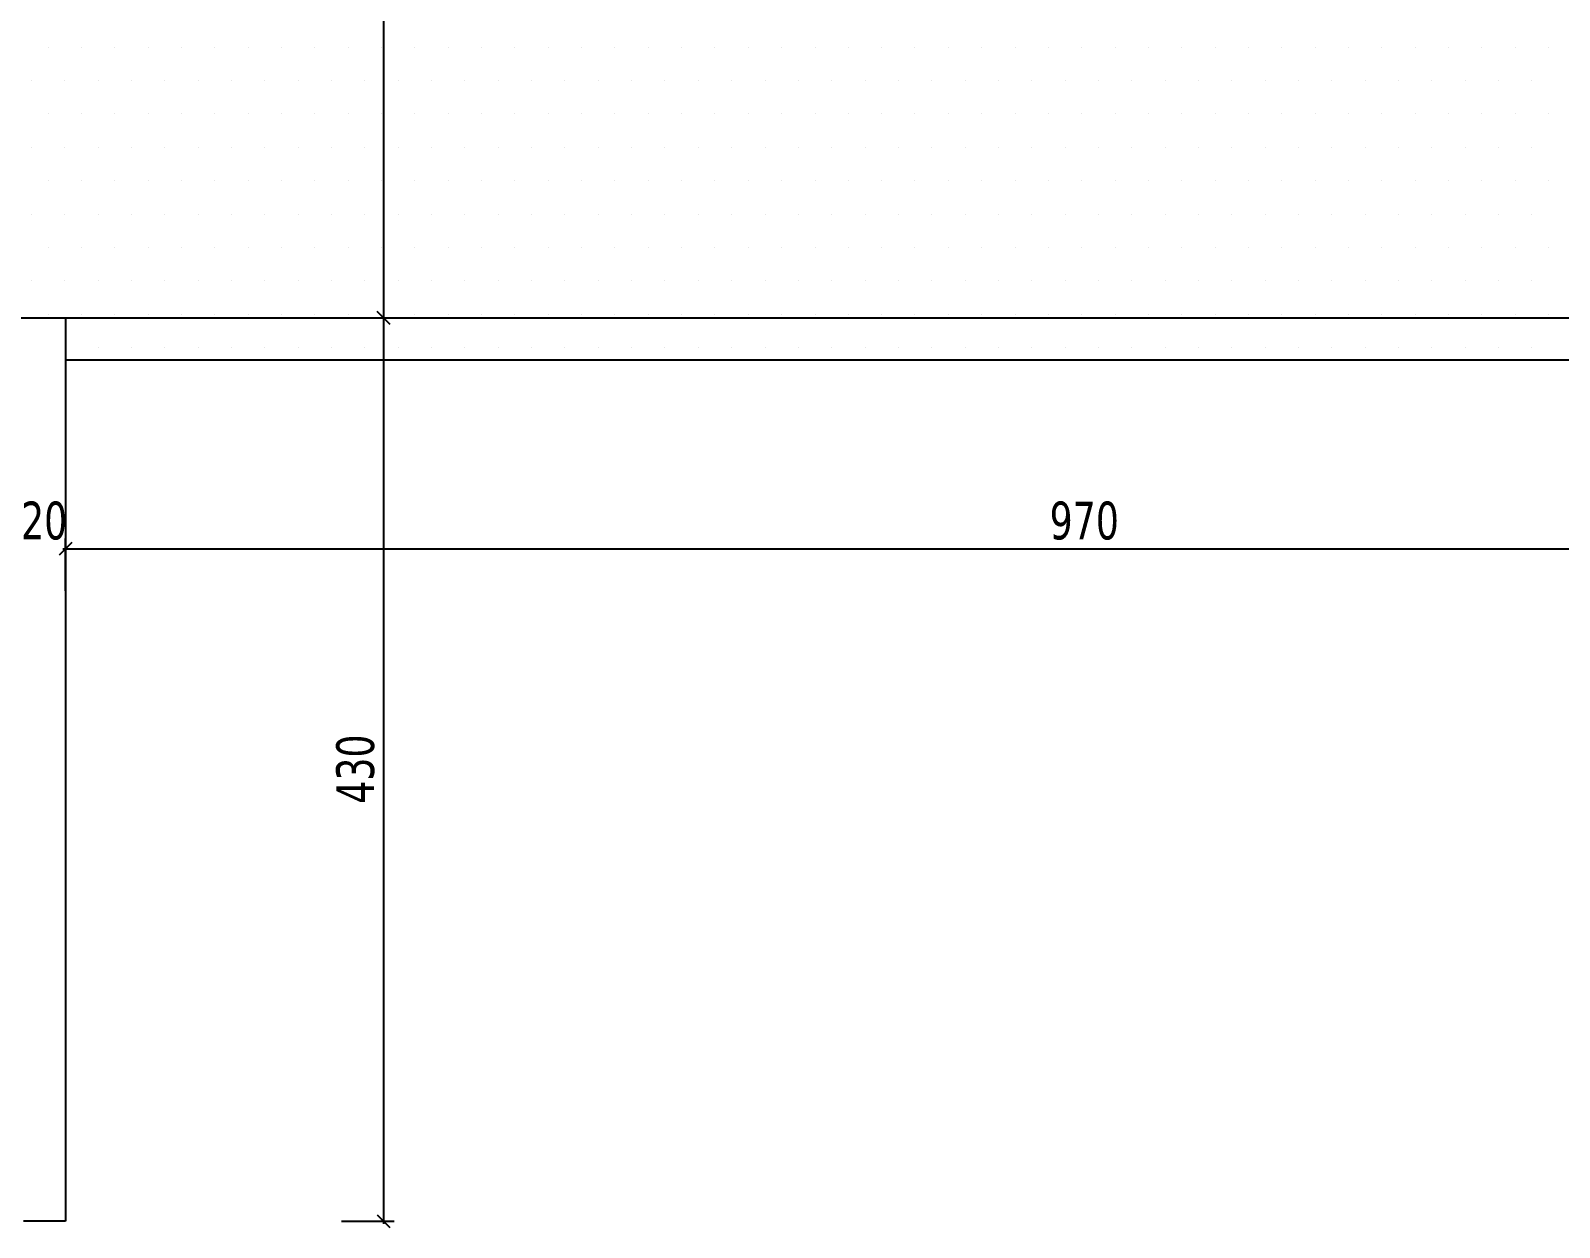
# Model space of a CAD drawing. Header units: millimetres. Extents: x 43168.9 to 43194.6, y -25545.1 to -25543.4.
# Drawn here: x 43178.8456 to 43178.9911, y -25544.5515 to -25544.4376 of the extents above; entities that cross this region are included whole.
import ezdxf

# ---------------------------------------------------------------- set-up
doc = ezdxf.new("R2010")
doc.units = ezdxf.units.MM
doc.header["$LTSCALE"] = 200
for name, color, linetype in [('gor-1_sgh', 232, 'Continuous'), ('gor-4_sgh', 17, 'Continuous'), ('olcuic_sgh', 183, 'Continuous'), ('tarama-zemin_sgh', 197, 'Continuous')]:
    doc.layers.add(name, color=color, linetype=linetype)
doc.styles.add('dim', font='VERDANA.TTF', dxfattribs={"width": 0.7})

msp = doc.modelspace()

# ---------------------------------------------------------------- linework, layer by layer
at = {"color": 0, "linetype": 'ByBlock', "lineweight": -2}
for p, q in [((43178.87857, -25544.46432), (43178.87977, -25544.46552)), ((43178.87977, -25544.46552), (43178.87857, -25544.46432)), ((43178.84948, -25544.48632), (43178.84828, -25544.48752)), ((43178.84948, -25544.48632), (43178.84828, -25544.48752)), ((43178.87857, -25544.55032), (43178.87977, -25544.55152))]:
    msp.add_line(p, q, dxfattribs=at)
at = {"layer": 'gor-1_sgh'}
for p, q in [((43178.81088, -25544.46492), (43178.84888, -25544.46492)), ((43178.84888, -25544.46492), (43178.84888, -25544.55092)), ((43178.84888, -25544.55092), (43178.84488, -25544.55092))]:
    msp.add_line(p, q, dxfattribs=at)
at = {"layer": 'gor-4_sgh'}
for p, q in [((43178.84888, -25544.46492), (43179.04288, -25544.46492)), ((43178.84888, -25544.46892), (43179.04288, -25544.46892))]:
    msp.add_line(p, q, dxfattribs=at)
at = {"layer": 'olcuic_sgh'}
for p, q in [((43178.87917, -25544.27966), (43178.87917, -25544.46517)), ((43178.87517, -25544.46492), (43178.88017, -25544.46492)), ((43178.87517, -25544.46492), (43178.88017, -25544.46492)), ((43178.87917, -25544.46467), (43178.87917, -25544.55117)), ((43178.84863, -25544.48692), (43179.04313, -25544.48692)), ((43178.84888, -25544.49092), (43178.84888, -25544.48592)), ((43178.84888, -25544.49092), (43178.84888, -25544.48592)), ((43178.84888, -25544.48692), (43178.85008, -25544.48692)), ((43178.87517, -25544.55092), (43178.88017, -25544.55092))]:
    msp.add_line(p, q, dxfattribs=at)
at = {"layer": 'tarama-zemin_sgh'}
for p, q in [((43178.84722, -25544.43915), (43178.84722, -25544.43915)), ((43178.8504, -25544.43915), (43178.8504, -25544.43915)), ((43178.85357, -25544.43915), (43178.85357, -25544.43915)), ((43178.85675, -25544.43915), (43178.85675, -25544.43915)), ((43178.85992, -25544.43915), (43178.85992, -25544.43915)), ((43178.8631, -25544.43915), (43178.8631, -25544.43915)), ((43178.86627, -25544.43915), (43178.86627, -25544.43915)), ((43178.86945, -25544.43915), (43178.86945, -25544.43915)), ((43178.87262, -25544.43915), (43178.87262, -25544.43915)), ((43178.8758, -25544.43915), (43178.8758, -25544.43915)), ((43178.87897, -25544.43915), (43178.87897, -25544.43915)), ((43178.88215, -25544.43915), (43178.88215, -25544.43915)), ((43178.88532, -25544.43915), (43178.88532, -25544.43915)), ((43178.8885, -25544.43915), (43178.8885, -25544.43915)), ((43178.89167, -25544.43915), (43178.89167, -25544.43915)), ((43178.89485, -25544.43915), (43178.89485, -25544.43915)), ((43178.89802, -25544.43915), (43178.89802, -25544.43915)), ((43178.9012, -25544.43915), (43178.9012, -25544.43915)), ((43178.90437, -25544.43915), (43178.90437, -25544.43915)), ((43178.90755, -25544.43915), (43178.90755, -25544.43915)), ((43178.91072, -25544.43915), (43178.91072, -25544.43915)), ((43178.9139, -25544.43915), (43178.9139, -25544.43915)), ((43178.91707, -25544.43915), (43178.91707, -25544.43915)), ((43178.92025, -25544.43915), (43178.92025, -25544.43915)), ((43178.92342, -25544.43915), (43178.92342, -25544.43915)), ((43178.9266, -25544.43915), (43178.9266, -25544.43915)), ((43178.92977, -25544.43915), (43178.92977, -25544.43915)), ((43178.93295, -25544.43915), (43178.93295, -25544.43915)), ((43178.93612, -25544.43915), (43178.93612, -25544.43915)), ((43178.9393, -25544.43915), (43178.9393, -25544.43915)), ((43178.94247, -25544.43915), (43178.94247, -25544.43915)), ((43178.94565, -25544.43915), (43178.94565, -25544.43915)), ((43178.94882, -25544.43915), (43178.94882, -25544.43915)), ((43178.952, -25544.43915), (43178.952, -25544.43915)), ((43178.95517, -25544.43915), (43178.95517, -25544.43915)), ((43178.95835, -25544.43915), (43178.95835, -25544.43915)), ((43178.96152, -25544.43915), (43178.96152, -25544.43915)), ((43178.9647, -25544.43915), (43178.9647, -25544.43915)), ((43178.96787, -25544.43915), (43178.96787, -25544.43915)), ((43178.97105, -25544.43915), (43178.97105, -25544.43915)), ((43178.97422, -25544.43915), (43178.97422, -25544.43915)), ((43178.9774, -25544.43915), (43178.9774, -25544.43915)), ((43178.98057, -25544.43915), (43178.98057, -25544.43915)), ((43178.98375, -25544.43915), (43178.98375, -25544.43915)), ((43178.98692, -25544.43915), (43178.98692, -25544.43915)), ((43178.9901, -25544.43915), (43178.9901, -25544.43915)), ((43178.84564, -25544.44233), (43178.84564, -25544.44233)), ((43178.84881, -25544.44233), (43178.84881, -25544.44233)), ((43178.85199, -25544.44233), (43178.85199, -25544.44233)), ((43178.85516, -25544.44233), (43178.85516, -25544.44233)), ((43178.85834, -25544.44233), (43178.85834, -25544.44233)), ((43178.86151, -25544.44233), (43178.86151, -25544.44233)), ((43178.86469, -25544.44233), (43178.86469, -25544.44233)), ((43178.86786, -25544.44233), (43178.86786, -25544.44233)), ((43178.87104, -25544.44233), (43178.87104, -25544.44233)), ((43178.87421, -25544.44233), (43178.87421, -25544.44233)), ((43178.87739, -25544.44233), (43178.87739, -25544.44233)), ((43178.88056, -25544.44233), (43178.88056, -25544.44233)), ((43178.88374, -25544.44233), (43178.88374, -25544.44233)), ((43178.88691, -25544.44233), (43178.88691, -25544.44233)), ((43178.89009, -25544.44233), (43178.89009, -25544.44233)), ((43178.89326, -25544.44233), (43178.89326, -25544.44233)), ((43178.89644, -25544.44233), (43178.89644, -25544.44233)), ((43178.89961, -25544.44233), (43178.89961, -25544.44233)), ((43178.90279, -25544.44233), (43178.90279, -25544.44233)), ((43178.90596, -25544.44233), (43178.90596, -25544.44233)), ((43178.90914, -25544.44233), (43178.90914, -25544.44233)), ((43178.91231, -25544.44233), (43178.91231, -25544.44233)), ((43178.91549, -25544.44233), (43178.91549, -25544.44233)), ((43178.91866, -25544.44233), (43178.91866, -25544.44233)), ((43178.92184, -25544.44233), (43178.92184, -25544.44233)), ((43178.92501, -25544.44233), (43178.92501, -25544.44233)), ((43178.92819, -25544.44233), (43178.92819, -25544.44233)), ((43178.93136, -25544.44233), (43178.93136, -25544.44233)), ((43178.93454, -25544.44233), (43178.93454, -25544.44233)), ((43178.93771, -25544.44233), (43178.93771, -25544.44233)), ((43178.94089, -25544.44233), (43178.94089, -25544.44233)), ((43178.94406, -25544.44233), (43178.94406, -25544.44233)), ((43178.94724, -25544.44233), (43178.94724, -25544.44233)), ((43178.95041, -25544.44233), (43178.95041, -25544.44233)), ((43178.95359, -25544.44233), (43178.95359, -25544.44233)), ((43178.95676, -25544.44233), (43178.95676, -25544.44233)), ((43178.95994, -25544.44233), (43178.95994, -25544.44233)), ((43178.96311, -25544.44233), (43178.96311, -25544.44233)), ((43178.96629, -25544.44233), (43178.96629, -25544.44233)), ((43178.96946, -25544.44233), (43178.96946, -25544.44233)), ((43178.97264, -25544.44233), (43178.97264, -25544.44233)), ((43178.97581, -25544.44233), (43178.97581, -25544.44233)), ((43178.97899, -25544.44233), (43178.97899, -25544.44233)), ((43178.98216, -25544.44233), (43178.98216, -25544.44233)), ((43178.98534, -25544.44233), (43178.98534, -25544.44233)), ((43178.98851, -25544.44233), (43178.98851, -25544.44233)), ((43178.84722, -25544.4455), (43178.84722, -25544.4455)), ((43178.8504, -25544.4455), (43178.8504, -25544.4455)), ((43178.85357, -25544.4455), (43178.85357, -25544.4455)), ((43178.85675, -25544.4455), (43178.85675, -25544.4455)), ((43178.85992, -25544.4455), (43178.85992, -25544.4455)), ((43178.8631, -25544.4455), (43178.8631, -25544.4455)), ((43178.86627, -25544.4455), (43178.86627, -25544.4455)), ((43178.86945, -25544.4455), (43178.86945, -25544.4455)), ((43178.87262, -25544.4455), (43178.87262, -25544.4455)), ((43178.8758, -25544.4455), (43178.8758, -25544.4455)), ((43178.87897, -25544.4455), (43178.87897, -25544.4455)), ((43178.88215, -25544.4455), (43178.88215, -25544.4455)), ((43178.88532, -25544.4455), (43178.88532, -25544.4455)), ((43178.8885, -25544.4455), (43178.8885, -25544.4455)), ((43178.89167, -25544.4455), (43178.89167, -25544.4455)), ((43178.89485, -25544.4455), (43178.89485, -25544.4455)), ((43178.89802, -25544.4455), (43178.89802, -25544.4455)), ((43178.9012, -25544.4455), (43178.9012, -25544.4455)), ((43178.90437, -25544.4455), (43178.90437, -25544.4455)), ((43178.90755, -25544.4455), (43178.90755, -25544.4455)), ((43178.91072, -25544.4455), (43178.91072, -25544.4455)), ((43178.9139, -25544.4455), (43178.9139, -25544.4455)), ((43178.91707, -25544.4455), (43178.91707, -25544.4455)), ((43178.92025, -25544.4455), (43178.92025, -25544.4455)), ((43178.92342, -25544.4455), (43178.92342, -25544.4455)), ((43178.9266, -25544.4455), (43178.9266, -25544.4455)), ((43178.92977, -25544.4455), (43178.92977, -25544.4455)), ((43178.93295, -25544.4455), (43178.93295, -25544.4455)), ((43178.93612, -25544.4455), (43178.93612, -25544.4455)), ((43178.9393, -25544.4455), (43178.9393, -25544.4455)), ((43178.94247, -25544.4455), (43178.94247, -25544.4455)), ((43178.94565, -25544.4455), (43178.94565, -25544.4455)), ((43178.94882, -25544.4455), (43178.94882, -25544.4455)), ((43178.952, -25544.4455), (43178.952, -25544.4455)), ((43178.95517, -25544.4455), (43178.95517, -25544.4455)), ((43178.95835, -25544.4455), (43178.95835, -25544.4455)), ((43178.96152, -25544.4455), (43178.96152, -25544.4455)), ((43178.9647, -25544.4455), (43178.9647, -25544.4455)), ((43178.96787, -25544.4455), (43178.96787, -25544.4455)), ((43178.97105, -25544.4455), (43178.97105, -25544.4455)), ((43178.97422, -25544.4455), (43178.97422, -25544.4455)), ((43178.9774, -25544.4455), (43178.9774, -25544.4455)), ((43178.98057, -25544.4455), (43178.98057, -25544.4455)), ((43178.98375, -25544.4455), (43178.98375, -25544.4455)), ((43178.98692, -25544.4455), (43178.98692, -25544.4455)), ((43178.9901, -25544.4455), (43178.9901, -25544.4455)), ((43178.84564, -25544.44868), (43178.84564, -25544.44868)), ((43178.84881, -25544.44868), (43178.84881, -25544.44868)), ((43178.85199, -25544.44868), (43178.85199, -25544.44868)), ((43178.85516, -25544.44868), (43178.85516, -25544.44868)), ((43178.85834, -25544.44868), (43178.85834, -25544.44868)), ((43178.86151, -25544.44868), (43178.86151, -25544.44868)), ((43178.86469, -25544.44868), (43178.86469, -25544.44868)), ((43178.86786, -25544.44868), (43178.86786, -25544.44868)), ((43178.87104, -25544.44868), (43178.87104, -25544.44868)), ((43178.87421, -25544.44868), (43178.87421, -25544.44868)), ((43178.87739, -25544.44868), (43178.87739, -25544.44868)), ((43178.88056, -25544.44868), (43178.88056, -25544.44868)), ((43178.88374, -25544.44868), (43178.88374, -25544.44868)), ((43178.88691, -25544.44868), (43178.88691, -25544.44868)), ((43178.89009, -25544.44868), (43178.89009, -25544.44868)), ((43178.89326, -25544.44868), (43178.89326, -25544.44868)), ((43178.89644, -25544.44868), (43178.89644, -25544.44868)), ((43178.89961, -25544.44868), (43178.89961, -25544.44868)), ((43178.90279, -25544.44868), (43178.90279, -25544.44868)), ((43178.90596, -25544.44868), (43178.90596, -25544.44868)), ((43178.90914, -25544.44868), (43178.90914, -25544.44868)), ((43178.91231, -25544.44868), (43178.91231, -25544.44868)), ((43178.91549, -25544.44868), (43178.91549, -25544.44868)), ((43178.91866, -25544.44868), (43178.91866, -25544.44868)), ((43178.92184, -25544.44868), (43178.92184, -25544.44868)), ((43178.92501, -25544.44868), (43178.92501, -25544.44868)), ((43178.92819, -25544.44868), (43178.92819, -25544.44868)), ((43178.93136, -25544.44868), (43178.93136, -25544.44868)), ((43178.93454, -25544.44868), (43178.93454, -25544.44868)), ((43178.93771, -25544.44868), (43178.93771, -25544.44868)), ((43178.94089, -25544.44868), (43178.94089, -25544.44868)), ((43178.94406, -25544.44868), (43178.94406, -25544.44868)), ((43178.94724, -25544.44868), (43178.94724, -25544.44868)), ((43178.95041, -25544.44868), (43178.95041, -25544.44868)), ((43178.95359, -25544.44868), (43178.95359, -25544.44868)), ((43178.95676, -25544.44868), (43178.95676, -25544.44868)), ((43178.95994, -25544.44868), (43178.95994, -25544.44868)), ((43178.96311, -25544.44868), (43178.96311, -25544.44868)), ((43178.96629, -25544.44868), (43178.96629, -25544.44868)), ((43178.96946, -25544.44868), (43178.96946, -25544.44868)), ((43178.97264, -25544.44868), (43178.97264, -25544.44868)), ((43178.97581, -25544.44868), (43178.97581, -25544.44868)), ((43178.97899, -25544.44868), (43178.97899, -25544.44868)), ((43178.98216, -25544.44868), (43178.98216, -25544.44868)), ((43178.98534, -25544.44868), (43178.98534, -25544.44868)), ((43178.98851, -25544.44868), (43178.98851, -25544.44868)), ((43178.84722, -25544.45185), (43178.84722, -25544.45185)), ((43178.8504, -25544.45185), (43178.8504, -25544.45185)), ((43178.85357, -25544.45185), (43178.85357, -25544.45185)), ((43178.85675, -25544.45185), (43178.85675, -25544.45185)), ((43178.85992, -25544.45185), (43178.85992, -25544.45185)), ((43178.8631, -25544.45185), (43178.8631, -25544.45185)), ((43178.86627, -25544.45185), (43178.86627, -25544.45185)), ((43178.86945, -25544.45185), (43178.86945, -25544.45185)), ((43178.87262, -25544.45185), (43178.87262, -25544.45185)), ((43178.8758, -25544.45185), (43178.8758, -25544.45185)), ((43178.87897, -25544.45185), (43178.87897, -25544.45185)), ((43178.88215, -25544.45185), (43178.88215, -25544.45185)), ((43178.88532, -25544.45185), (43178.88532, -25544.45185)), ((43178.8885, -25544.45185), (43178.8885, -25544.45185)), ((43178.89167, -25544.45185), (43178.89167, -25544.45185)), ((43178.89485, -25544.45185), (43178.89485, -25544.45185)), ((43178.89802, -25544.45185), (43178.89802, -25544.45185)), ((43178.9012, -25544.45185), (43178.9012, -25544.45185)), ((43178.90437, -25544.45185), (43178.90437, -25544.45185)), ((43178.90755, -25544.45185), (43178.90755, -25544.45185)), ((43178.91072, -25544.45185), (43178.91072, -25544.45185)), ((43178.9139, -25544.45185), (43178.9139, -25544.45185)), ((43178.91707, -25544.45185), (43178.91707, -25544.45185)), ((43178.92025, -25544.45185), (43178.92025, -25544.45185)), ((43178.92342, -25544.45185), (43178.92342, -25544.45185)), ((43178.9266, -25544.45185), (43178.9266, -25544.45185)), ((43178.92977, -25544.45185), (43178.92977, -25544.45185)), ((43178.93295, -25544.45185), (43178.93295, -25544.45185)), ((43178.93612, -25544.45185), (43178.93612, -25544.45185)), ((43178.9393, -25544.45185), (43178.9393, -25544.45185)), ((43178.94247, -25544.45185), (43178.94247, -25544.45185)), ((43178.94565, -25544.45185), (43178.94565, -25544.45185)), ((43178.94882, -25544.45185), (43178.94882, -25544.45185)), ((43178.952, -25544.45185), (43178.952, -25544.45185)), ((43178.95517, -25544.45185), (43178.95517, -25544.45185)), ((43178.95835, -25544.45185), (43178.95835, -25544.45185)), ((43178.96152, -25544.45185), (43178.96152, -25544.45185)), ((43178.9647, -25544.45185), (43178.9647, -25544.45185)), ((43178.96787, -25544.45185), (43178.96787, -25544.45185)), ((43178.97105, -25544.45185), (43178.97105, -25544.45185)), ((43178.97422, -25544.45185), (43178.97422, -25544.45185)), ((43178.9774, -25544.45185), (43178.9774, -25544.45185)), ((43178.98057, -25544.45185), (43178.98057, -25544.45185)), ((43178.98375, -25544.45185), (43178.98375, -25544.45185)), ((43178.98692, -25544.45185), (43178.98692, -25544.45185)), ((43178.9901, -25544.45185), (43178.9901, -25544.45185)), ((43178.84564, -25544.45503), (43178.84564, -25544.45503)), ((43178.84881, -25544.45503), (43178.84881, -25544.45503)), ((43178.85199, -25544.45503), (43178.85199, -25544.45503)), ((43178.85516, -25544.45503), (43178.85516, -25544.45503)), ((43178.85834, -25544.45503), (43178.85834, -25544.45503)), ((43178.86151, -25544.45503), (43178.86151, -25544.45503)), ((43178.86469, -25544.45503), (43178.86469, -25544.45503)), ((43178.86786, -25544.45503), (43178.86786, -25544.45503)), ((43178.87104, -25544.45503), (43178.87104, -25544.45503)), ((43178.87421, -25544.45503), (43178.87421, -25544.45503)), ((43178.87739, -25544.45503), (43178.87739, -25544.45503)), ((43178.88056, -25544.45503), (43178.88056, -25544.45503)), ((43178.88374, -25544.45503), (43178.88374, -25544.45503)), ((43178.88691, -25544.45503), (43178.88691, -25544.45503)), ((43178.89009, -25544.45503), (43178.89009, -25544.45503)), ((43178.89326, -25544.45503), (43178.89326, -25544.45503)), ((43178.89644, -25544.45503), (43178.89644, -25544.45503)), ((43178.89961, -25544.45503), (43178.89961, -25544.45503)), ((43178.90279, -25544.45503), (43178.90279, -25544.45503)), ((43178.90596, -25544.45503), (43178.90596, -25544.45503)), ((43178.90914, -25544.45503), (43178.90914, -25544.45503)), ((43178.91231, -25544.45503), (43178.91231, -25544.45503)), ((43178.91549, -25544.45503), (43178.91549, -25544.45503)), ((43178.91866, -25544.45503), (43178.91866, -25544.45503)), ((43178.92184, -25544.45503), (43178.92184, -25544.45503)), ((43178.92501, -25544.45503), (43178.92501, -25544.45503)), ((43178.92819, -25544.45503), (43178.92819, -25544.45503)), ((43178.93136, -25544.45503), (43178.93136, -25544.45503)), ((43178.93454, -25544.45503), (43178.93454, -25544.45503)), ((43178.93771, -25544.45503), (43178.93771, -25544.45503)), ((43178.94089, -25544.45503), (43178.94089, -25544.45503)), ((43178.94406, -25544.45503), (43178.94406, -25544.45503)), ((43178.94724, -25544.45503), (43178.94724, -25544.45503)), ((43178.95041, -25544.45503), (43178.95041, -25544.45503)), ((43178.95359, -25544.45503), (43178.95359, -25544.45503)), ((43178.95676, -25544.45503), (43178.95676, -25544.45503)), ((43178.95994, -25544.45503), (43178.95994, -25544.45503)), ((43178.96311, -25544.45503), (43178.96311, -25544.45503)), ((43178.96629, -25544.45503), (43178.96629, -25544.45503)), ((43178.96946, -25544.45503), (43178.96946, -25544.45503)), ((43178.97264, -25544.45503), (43178.97264, -25544.45503)), ((43178.97581, -25544.45503), (43178.97581, -25544.45503)), ((43178.97899, -25544.45503), (43178.97899, -25544.45503)), ((43178.98216, -25544.45503), (43178.98216, -25544.45503)), ((43178.98534, -25544.45503), (43178.98534, -25544.45503)), ((43178.98851, -25544.45503), (43178.98851, -25544.45503)), ((43178.84722, -25544.4582), (43178.84722, -25544.4582)), ((43178.8504, -25544.4582), (43178.8504, -25544.4582)), ((43178.85357, -25544.4582), (43178.85357, -25544.4582)), ((43178.85675, -25544.4582), (43178.85675, -25544.4582)), ((43178.85992, -25544.4582), (43178.85992, -25544.4582)), ((43178.8631, -25544.4582), (43178.8631, -25544.4582)), ((43178.86627, -25544.4582), (43178.86627, -25544.4582)), ((43178.86945, -25544.4582), (43178.86945, -25544.4582)), ((43178.87262, -25544.4582), (43178.87262, -25544.4582)), ((43178.8758, -25544.4582), (43178.8758, -25544.4582)), ((43178.87897, -25544.4582), (43178.87897, -25544.4582)), ((43178.88215, -25544.4582), (43178.88215, -25544.4582)), ((43178.88532, -25544.4582), (43178.88532, -25544.4582)), ((43178.8885, -25544.4582), (43178.8885, -25544.4582)), ((43178.89167, -25544.4582), (43178.89167, -25544.4582)), ((43178.89485, -25544.4582), (43178.89485, -25544.4582)), ((43178.89802, -25544.4582), (43178.89802, -25544.4582)), ((43178.9012, -25544.4582), (43178.9012, -25544.4582)), ((43178.90437, -25544.4582), (43178.90437, -25544.4582)), ((43178.90755, -25544.4582), (43178.90755, -25544.4582)), ((43178.91072, -25544.4582), (43178.91072, -25544.4582)), ((43178.9139, -25544.4582), (43178.9139, -25544.4582)), ((43178.91707, -25544.4582), (43178.91707, -25544.4582)), ((43178.92025, -25544.4582), (43178.92025, -25544.4582)), ((43178.92342, -25544.4582), (43178.92342, -25544.4582)), ((43178.9266, -25544.4582), (43178.9266, -25544.4582)), ((43178.92977, -25544.4582), (43178.92977, -25544.4582)), ((43178.93295, -25544.4582), (43178.93295, -25544.4582)), ((43178.93612, -25544.4582), (43178.93612, -25544.4582)), ((43178.9393, -25544.4582), (43178.9393, -25544.4582)), ((43178.94247, -25544.4582), (43178.94247, -25544.4582)), ((43178.94565, -25544.4582), (43178.94565, -25544.4582)), ((43178.94882, -25544.4582), (43178.94882, -25544.4582)), ((43178.952, -25544.4582), (43178.952, -25544.4582)), ((43178.95517, -25544.4582), (43178.95517, -25544.4582)), ((43178.95835, -25544.4582), (43178.95835, -25544.4582)), ((43178.96152, -25544.4582), (43178.96152, -25544.4582)), ((43178.9647, -25544.4582), (43178.9647, -25544.4582)), ((43178.96787, -25544.4582), (43178.96787, -25544.4582)), ((43178.97105, -25544.4582), (43178.97105, -25544.4582)), ((43178.97422, -25544.4582), (43178.97422, -25544.4582)), ((43178.9774, -25544.4582), (43178.9774, -25544.4582)), ((43178.98057, -25544.4582), (43178.98057, -25544.4582)), ((43178.98375, -25544.4582), (43178.98375, -25544.4582)), ((43178.98692, -25544.4582), (43178.98692, -25544.4582)), ((43178.9901, -25544.4582), (43178.9901, -25544.4582)), ((43178.84564, -25544.46138), (43178.84564, -25544.46138)), ((43178.84881, -25544.46138), (43178.84881, -25544.46138)), ((43178.85199, -25544.46138), (43178.85199, -25544.46138)), ((43178.85516, -25544.46138), (43178.85516, -25544.46138)), ((43178.85834, -25544.46138), (43178.85834, -25544.46138)), ((43178.86151, -25544.46138), (43178.86151, -25544.46138)), ((43178.86469, -25544.46138), (43178.86469, -25544.46138)), ((43178.86786, -25544.46138), (43178.86786, -25544.46138)), ((43178.87104, -25544.46138), (43178.87104, -25544.46138)), ((43178.87421, -25544.46138), (43178.87421, -25544.46138)), ((43178.87739, -25544.46138), (43178.87739, -25544.46138)), ((43178.88056, -25544.46138), (43178.88056, -25544.46138)), ((43178.88374, -25544.46138), (43178.88374, -25544.46138)), ((43178.88691, -25544.46138), (43178.88691, -25544.46138)), ((43178.89009, -25544.46138), (43178.89009, -25544.46138)), ((43178.89326, -25544.46138), (43178.89326, -25544.46138)), ((43178.89644, -25544.46138), (43178.89644, -25544.46138)), ((43178.89961, -25544.46138), (43178.89961, -25544.46138)), ((43178.90279, -25544.46138), (43178.90279, -25544.46138)), ((43178.90596, -25544.46138), (43178.90596, -25544.46138)), ((43178.90914, -25544.46138), (43178.90914, -25544.46138)), ((43178.91231, -25544.46138), (43178.91231, -25544.46138)), ((43178.91549, -25544.46138), (43178.91549, -25544.46138)), ((43178.91866, -25544.46138), (43178.91866, -25544.46138)), ((43178.92184, -25544.46138), (43178.92184, -25544.46138)), ((43178.92501, -25544.46138), (43178.92501, -25544.46138)), ((43178.92819, -25544.46138), (43178.92819, -25544.46138)), ((43178.93136, -25544.46138), (43178.93136, -25544.46138)), ((43178.93454, -25544.46138), (43178.93454, -25544.46138)), ((43178.93771, -25544.46138), (43178.93771, -25544.46138)), ((43178.94089, -25544.46138), (43178.94089, -25544.46138)), ((43178.94406, -25544.46138), (43178.94406, -25544.46138)), ((43178.94724, -25544.46138), (43178.94724, -25544.46138)), ((43178.95041, -25544.46138), (43178.95041, -25544.46138)), ((43178.95359, -25544.46138), (43178.95359, -25544.46138)), ((43178.95676, -25544.46138), (43178.95676, -25544.46138)), ((43178.95994, -25544.46138), (43178.95994, -25544.46138)), ((43178.96311, -25544.46138), (43178.96311, -25544.46138)), ((43178.96629, -25544.46138), (43178.96629, -25544.46138)), ((43178.96946, -25544.46138), (43178.96946, -25544.46138)), ((43178.97264, -25544.46138), (43178.97264, -25544.46138)), ((43178.97581, -25544.46138), (43178.97581, -25544.46138)), ((43178.97899, -25544.46138), (43178.97899, -25544.46138)), ((43178.98216, -25544.46138), (43178.98216, -25544.46138)), ((43178.98534, -25544.46138), (43178.98534, -25544.46138)), ((43178.98851, -25544.46138), (43178.98851, -25544.46138)), ((43178.84722, -25544.46455), (43178.84722, -25544.46455)), ((43178.8504, -25544.46455), (43178.8504, -25544.46455)), ((43178.85357, -25544.46455), (43178.85357, -25544.46455)), ((43178.85675, -25544.46455), (43178.85675, -25544.46455)), ((43178.85992, -25544.46455), (43178.85992, -25544.46455)), ((43178.8631, -25544.46455), (43178.8631, -25544.46455)), ((43178.86627, -25544.46455), (43178.86627, -25544.46455)), ((43178.86945, -25544.46455), (43178.86945, -25544.46455)), ((43178.87262, -25544.46455), (43178.87262, -25544.46455)), ((43178.8758, -25544.46455), (43178.8758, -25544.46455)), ((43178.87897, -25544.46455), (43178.87897, -25544.46455)), ((43178.88215, -25544.46455), (43178.88215, -25544.46455)), ((43178.88532, -25544.46455), (43178.88532, -25544.46455)), ((43178.8885, -25544.46455), (43178.8885, -25544.46455)), ((43178.89167, -25544.46455), (43178.89167, -25544.46455)), ((43178.89485, -25544.46455), (43178.89485, -25544.46455)), ((43178.89802, -25544.46455), (43178.89802, -25544.46455)), ((43178.9012, -25544.46455), (43178.9012, -25544.46455)), ((43178.90437, -25544.46455), (43178.90437, -25544.46455)), ((43178.90755, -25544.46455), (43178.90755, -25544.46455)), ((43178.91072, -25544.46455), (43178.91072, -25544.46455)), ((43178.9139, -25544.46455), (43178.9139, -25544.46455)), ((43178.91707, -25544.46455), (43178.91707, -25544.46455)), ((43178.92025, -25544.46455), (43178.92025, -25544.46455)), ((43178.92342, -25544.46455), (43178.92342, -25544.46455)), ((43178.9266, -25544.46455), (43178.9266, -25544.46455)), ((43178.92977, -25544.46455), (43178.92977, -25544.46455)), ((43178.93295, -25544.46455), (43178.93295, -25544.46455)), ((43178.93612, -25544.46455), (43178.93612, -25544.46455)), ((43178.9393, -25544.46455), (43178.9393, -25544.46455)), ((43178.94247, -25544.46455), (43178.94247, -25544.46455)), ((43178.94565, -25544.46455), (43178.94565, -25544.46455)), ((43178.94882, -25544.46455), (43178.94882, -25544.46455)), ((43178.952, -25544.46455), (43178.952, -25544.46455)), ((43178.95517, -25544.46455), (43178.95517, -25544.46455)), ((43178.95835, -25544.46455), (43178.95835, -25544.46455)), ((43178.96152, -25544.46455), (43178.96152, -25544.46455)), ((43178.9647, -25544.46455), (43178.9647, -25544.46455)), ((43178.96787, -25544.46455), (43178.96787, -25544.46455)), ((43178.97105, -25544.46455), (43178.97105, -25544.46455)), ((43178.97422, -25544.46455), (43178.97422, -25544.46455)), ((43178.9774, -25544.46455), (43178.9774, -25544.46455)), ((43178.98057, -25544.46455), (43178.98057, -25544.46455)), ((43178.98375, -25544.46455), (43178.98375, -25544.46455)), ((43178.98692, -25544.46455), (43178.98692, -25544.46455)), ((43178.9901, -25544.46455), (43178.9901, -25544.46455)), ((43178.85199, -25544.46773), (43178.85199, -25544.46773)), ((43178.85516, -25544.46773), (43178.85516, -25544.46773)), ((43178.85834, -25544.46773), (43178.85834, -25544.46773)), ((43178.86151, -25544.46773), (43178.86151, -25544.46773)), ((43178.86469, -25544.46773), (43178.86469, -25544.46773)), ((43178.86786, -25544.46773), (43178.86786, -25544.46773)), ((43178.87104, -25544.46773), (43178.87104, -25544.46773)), ((43178.87421, -25544.46773), (43178.87421, -25544.46773)), ((43178.87739, -25544.46773), (43178.87739, -25544.46773)), ((43178.88056, -25544.46773), (43178.88056, -25544.46773)), ((43178.88374, -25544.46773), (43178.88374, -25544.46773)), ((43178.88691, -25544.46773), (43178.88691, -25544.46773)), ((43178.89009, -25544.46773), (43178.89009, -25544.46773)), ((43178.89326, -25544.46773), (43178.89326, -25544.46773)), ((43178.89644, -25544.46773), (43178.89644, -25544.46773)), ((43178.89961, -25544.46773), (43178.89961, -25544.46773)), ((43178.90279, -25544.46773), (43178.90279, -25544.46773)), ((43178.90596, -25544.46773), (43178.90596, -25544.46773)), ((43178.90914, -25544.46773), (43178.90914, -25544.46773)), ((43178.91231, -25544.46773), (43178.91231, -25544.46773)), ((43178.91549, -25544.46773), (43178.91549, -25544.46773)), ((43178.91866, -25544.46773), (43178.91866, -25544.46773)), ((43178.92184, -25544.46773), (43178.92184, -25544.46773)), ((43178.92501, -25544.46773), (43178.92501, -25544.46773)), ((43178.92819, -25544.46773), (43178.92819, -25544.46773)), ((43178.93136, -25544.46773), (43178.93136, -25544.46773)), ((43178.93454, -25544.46773), (43178.93454, -25544.46773)), ((43178.93771, -25544.46773), (43178.93771, -25544.46773)), ((43178.94089, -25544.46773), (43178.94089, -25544.46773)), ((43178.94406, -25544.46773), (43178.94406, -25544.46773)), ((43178.94724, -25544.46773), (43178.94724, -25544.46773)), ((43178.95041, -25544.46773), (43178.95041, -25544.46773)), ((43178.95359, -25544.46773), (43178.95359, -25544.46773)), ((43178.95676, -25544.46773), (43178.95676, -25544.46773)), ((43178.95994, -25544.46773), (43178.95994, -25544.46773)), ((43178.96311, -25544.46773), (43178.96311, -25544.46773)), ((43178.96629, -25544.46773), (43178.96629, -25544.46773)), ((43178.96946, -25544.46773), (43178.96946, -25544.46773)), ((43178.97264, -25544.46773), (43178.97264, -25544.46773)), ((43178.97581, -25544.46773), (43178.97581, -25544.46773)), ((43178.97899, -25544.46773), (43178.97899, -25544.46773)), ((43178.98216, -25544.46773), (43178.98216, -25544.46773)), ((43178.98534, -25544.46773), (43178.98534, -25544.46773)), ((43178.98851, -25544.46773), (43178.98851, -25544.46773))]:
    msp.add_line(p, q, dxfattribs=at)

# ---------------------------------------------------------------- texts
at = {"layer": 'olcuic_sgh', "color": 2, "style": 'dim', "width": 0.7}
for s, p in [('20', (43178.84465, -25544.48601)), ('970', (43178.94259, -25544.48601))]:
    msp.add_text(s, height=0.0036, dxfattribs=at).set_placement(p)
msp.add_text('430', height=0.0036, rotation=90, dxfattribs=at).set_placement((43178.87826, -25544.51118))

doc.saveas('drawing.dxf')
